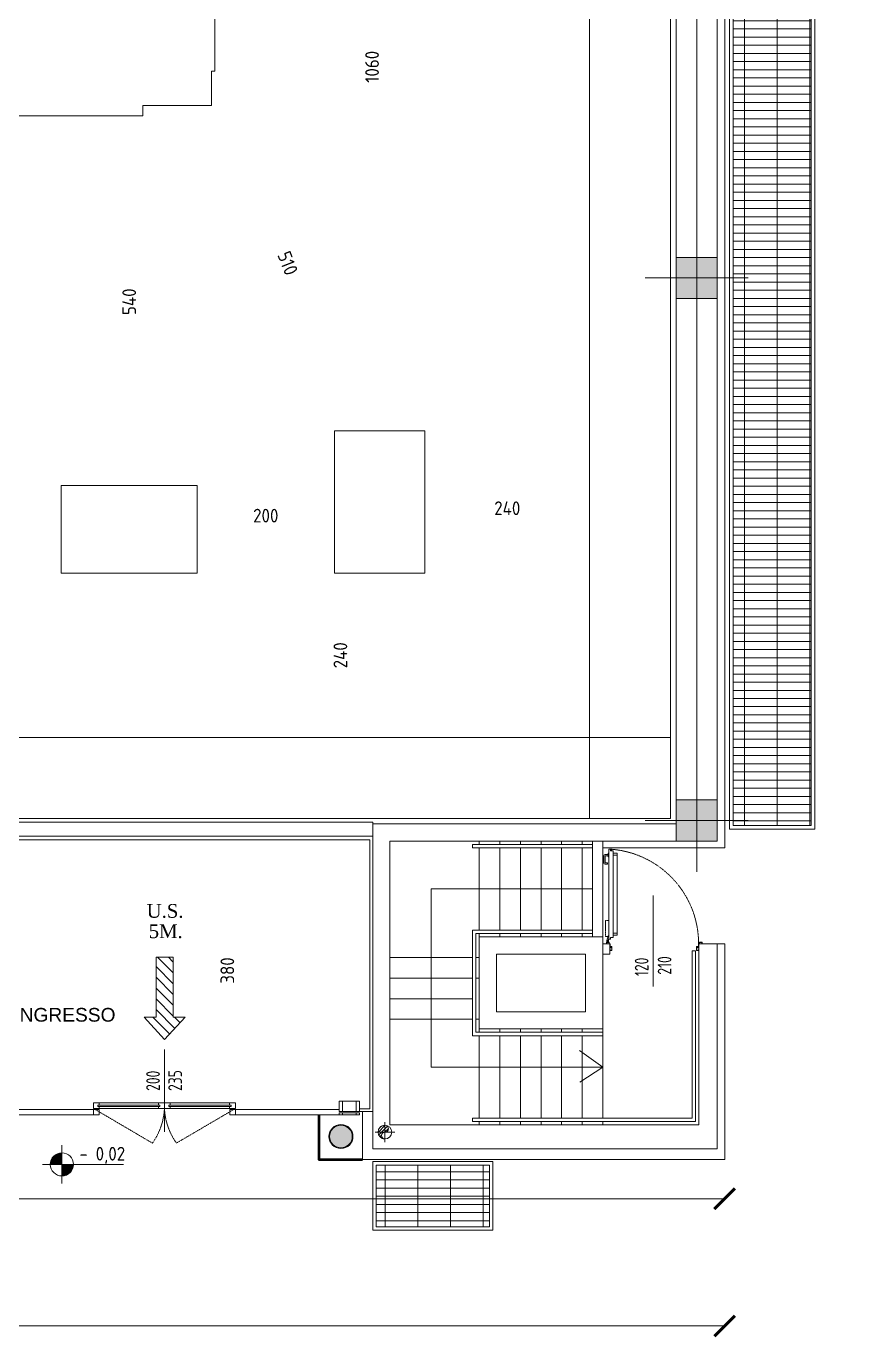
# Model space of a CAD drawing. Header units: millimetres. Extents: x 8265 to 78888, y 1905 to 34251.
# Drawn here: x 45078 to 46272, y 19102 to 21020 of the extents above; entities that cross this region are included whole.
import ezdxf
from ezdxf.enums import TextEntityAlignment as Align

# ---------------------------------------------------------------- set-up
doc = ezdxf.new("R2010")
doc.units = ezdxf.units.MM
doc.linetypes.add('HIDDEN4', pattern=[0.125, 0.025, -0.1])
doc.layers.get('Defpoints').update_dxf_attribs({"lineweight": 0})
for name, color, linetype, lineweight in [('410_STRUTTURE_001-AM_0', 7, 'Continuous', 0), ('420_MURATURE_001-AM_0', 4, 'Continuous', 0), ('430_TAVOLATI_001-AM_0', 3, 'Continuous', 0), ('437_RIVESTIMENTI_001-AM_0', 13, 'Continuous', 0), ('439_TESTI_SERRAMENTI_001-AM_0', 11, 'Continuous', 0), ('440_ALTRI_ELEMENTI_001-AM_0', 31, 'Continuous', 50), ('441_SERRAMENTI_001-AM_0', 1, 'Continuous', 0), ('443_GRIGLIE_AERAZIONE_001-AM_0', 6, 'Continuous', 0), ('445_QUOTE_ALTIMETRICHE_001-AM_0', 2, 'Continuous', 0), ('448_RAMPE_SCALE_ASCENS_001-AM_0', 216, 'Continuous', 0), ('461_SCHEMATICO_0', 11, 'Continuous', 0), ('464_LAY_OUT_TQ_001-AM_0', 2, 'Continuous', 0), ('471_TESTI_POLIGONI_001-AM_0', 221, 'Continuous', 0), ('480_CAMPITURE_SIMB_REI_001-AM_0', 30, 'Continuous', 0), ('495_IMPIANTI_001-AM_0', 6, 'Continuous', 0), ('AM_0', 7, 'Continuous', 50)]:
    doc.layers.add(name, color=color, linetype=linetype, lineweight=lineweight)
doc.styles.add('AREA', font='arial.ttf', dxfattribs={"height": 30})
doc.styles.add('ROMANTIC', font='romantic.ttf')
doc.styles.get("Standard").update_dxf_attribs({"font": 'isocp.shx'})
doc.dimstyles.new('quote al 100', dxfattribs={"dimscale": 100, "dimtxt": 0.2, "dimasz": 0.1, "dimexe": 0.1, "dimexo": 0.5, "dimgap": 0.1, "dimtad": 0, "dimdec": 0, "dimrnd": 0.5, "dimdsep": 46, "dimtxsty": 'Standard', "dimblk": 'ARCHTICK', "dimcen": 0.1, "dimse1": 1, "dimse2": 1, "dimclrd": 256, "dimclre": 256, "dimclrt": 256, "dimadec": 0, "dimazin": 2, "dimtp": 0.1, "dimtm": 0.1, "dimtfac": 0.71, "dimtdec": 0, "dimtmove": 1, "dimatfit": 1, "dimldrblk": 'DOT', "dimfxl": 1, "dimtzin": 0, "dimlwd": -1, "dimlwe": -1, "dimarcsym": 0})
doc.dimstyles.new('Quote Svl', dxfattribs={"dimscale": 100, "dimtxt": 0.2, "dimasz": 0.15, "dimexe": 0, "dimexo": 0.2, "dimgap": 0.1, "dimtad": 1, "dimdec": 0, "dimrnd": 5, "dimdsep": 46, "dimtxsty": 'Standard', "dimblk": 'ARCHTICK', "dimcen": 0.2, "dimse1": 1, "dimse2": 1, "dimsd1": 1, "dimsd2": 1, "dimclrd": 256, "dimclre": 256, "dimclrt": 256, "dimadec": 0, "dimazin": 2, "dimtp": 0.1, "dimtm": 0.1, "dimtfac": 0.71, "dimtdec": 0, "dimtmove": 0, "dimatfit": 3, "dimldrblk": 'ARCHTICK', "dimfxl": 0, "dimtzin": 0, "dimlwd": -1, "dimlwe": -1, "dimarcsym": 0})
doc.dimstyles.new('Quote Svl$0', dxfattribs={"dimscale": 100, "dimtxt": 0.2, "dimasz": 0.15, "dimexe": 0, "dimexo": 0.2, "dimgap": 0.1, "dimtad": 1, "dimdec": 0, "dimdsep": 46, "dimtxsty": 'Standard', "dimblk": 'ARCHTICK', "dimcen": 0.2, "dimse1": 1, "dimse2": 1, "dimsd1": 1, "dimsd2": 1, "dimclrd": 256, "dimclre": 256, "dimclrt": 256, "dimadec": 0, "dimazin": 2, "dimtp": 0.1, "dimtm": 0.1, "dimtfac": 0.71, "dimtdec": 0, "dimtmove": 0, "dimatfit": 3, "dimldrblk": 'ARCHTICK', "dimfxl": 1, "dimtzin": 0, "dimlwd": -1, "dimlwe": -1, "dimarcsym": 0})

# ---------------------------------------------------------------- blocks, each defined once
blk = doc.blocks.new('FRECCIA US ORIZZONTALE')
h = blk.add_hatch()
h.set_pattern_fill('ANSI31', color=256, scale=7, style=0)
h.set_pattern_definition([(45, (-5619.863, -3114.928), (-15.71545, 15.71545), [])])
h.paths.add_polyline_path([(0, 0), (-60, 65), (-25, 65), (-25, 240), (25, 240), (25, 65), (60, 65)])
blk.add_lwpolyline([(0, 0), (-60, 65), (-25, 65), (-25, 240), (25, 240), (25, 65), (60, 65)], close=True)
blk = doc.blocks.new('US')
at = {"rotation": 270}
blk.add_blockref('FRECCIA US ORIZZONTALE', (50, 0), dxfattribs=at)
blk = doc.blocks.new('PORTA-[REI-US]-SISTI-120')
for p, q in [((-1.8, 12.6), (-1.8, 143)), ((-1.5, 143.3), (0, 143.3)), ((0.3, 143), (0.3, 141.1)), ((0.6, 141), (3.1, 141)), ((0.6, 140.8), (0.6, 141)), ((0.6, 140.8), (4.2, 140.8)), ((1.1, 142.3), (1.4, 142.3)), ((1.1, 141), (1.1, 142.3)), ((2.6, 141), (1.4, 142.3)), ((1.4, 142.3), (1.4, 141)), ((3.1, 141), (3.1, 140.8)), ((4.5, 140.5), (4.5, 9.7)), ((-9.8, 122.8), (-9.8, 133.1)), ((-7.5, 135.4), (-2.9, 135.4)), ((-7.5, 132.6), (-7.5, 123.3)), ((-4, 120.5), (-7.5, 120.5)), ((-2.9, 133.1), (-7, 133.1)), ((-7, 122.8), (-4, 122.8)), ((-4, 122.8), (-4, 120.5)), ((-2.9, 131.6), (-2.9, 137)), ((-2.9, 137), (-1.8, 137)), ((-2.9, 135.4), (-2.9, 134.3)), ((-2.9, 134.3), (-2.9, 133.1)), ((-1.8, 131.6), (-2.9, 131.6)), ((-1.8, 137), (-1.8, 134.3)), ((-1.8, 134.3), (-1.8, 131.6)), ((4.5, 137), (4.5, 134.3)), ((4.5, 137), (10.5, 137)), ((4.5, 134.3), (4.5, 131.6)), ((4.5, 134), (10.5, 134)), ((10.5, 137), (10.5, 13.3)), ((-5.3, 0), (-5.3, 2.5)), ((-5.3, 2.5), (-1.3, 2.5)), ((-3.8, 0), (-5.3, 0)), ((-5, 2.2), (-5, 0.2)), ((-1.5, 2.2), (-5, 2.2)), ((-5, 0.2), (-3.8, 0.2)), ((-2.8, 12), (-4.8, 5)), ((-4.8, 5), (-4.3, 5.5)), ((-4.8, 3.5), (-4.8, 5)), ((-4.8, 2.5), (-4.8, 5)), ((-4.4, 4.2), (-2.8, 4.2)), ((-4.3, 5.5), (-2.8, 5.5)), ((-3.8, 0), (-3.8, 0.2)), ((-3.5, 5), (-3.5, 3.5)), ((-3.5, 4), (-3.5, 4.5)), ((-1.8, 12), (-2.8, 12)), ((-2.8, 5.5), (-2.3, 5)), ((-2.3, 5.5), (-2.3, 7)), ((-2.3, 5), (-2.3, 2.5)), ((-2.3, 2.5), (-2.3, 3.6)), ((-1.8, 13.3), (-1.8, 7.3)), ((-1.8, 7.5), (-1.8, 12)), ((-1.5, 7), (0, 7)), ((-1.5, 0), (-1.5, 2.2)), ((0, 0), (-1.5, 0)), ((-1.3, 2.5), (-1.3, 0.2)), ((-1.3, 0.2), (0.2, 0.2)), ((0, -5.8), (0, 0)), ((0.2, 0.2), (0.2, -5.7)), ((0.3, 7.3), (0.3, 9.1)), ((0.6, 9.4), (4.2, 9.4)), ((4.5, 16.3), (10.5, 16.3)), ((4.5, 13.3), (10.5, 13.3)), ((0, -8.6), (0.1, -8.6)), ((0, -8.6), (0, -9.7)), ((0.1, -9.7), (0.1, -8.6)), ((2.2, -6.1), (0.2, -6.1)), ((0.3, -5.8), (2.2, -5.8)), ((0.3, -9.8), (2.4, -9.8)), ((2.4, -10), (0.3, -10)), ((2, -3.9), (0.5, -3.9)), ((2.5, -9.7), (2.5, -5.8)), ((2.6, -4.4), (2.6, -9.7))]:
    blk.add_line(p, q)
at = {"ltscale": 20}
for p, q in [((65.1, -64.4), (65.1, 72.9)), ((137.7, 0), (138.9, 0)), ((131.2, -3.9), (133.5, -3.9)), ((133.8, -0.8), (133.8, -3.8)), ((133.8, -5.6), (133.8, -5.6))]:
    blk.add_line(p, q, dxfattribs=at)
at = {"linetype": 'ByBlock', "ltscale": 20}
blk.add_line((130.5, -4.4), (130.5, -9.7), dxfattribs=at)
at = {"linetype": 'HIDDEN4', "ltscale": 0.2}
blk.add_lwpolyline([(-1.8, 11.1), (-6.8, 11.1), (-6.8, 35.1), (-1.8, 35.1)], dxfattribs=at)
at = {"ltscale": 20}
blk.add_lwpolyline([(134.5, 0), (135.4, 0), (135.4, 2.2), (138.9, 2.2), (138.9, 0.2), (137.7, 0.2), (137.7, 0), (139.1, 0), (139.1, 2.5), (135.2, 2.5), (135.2, 0.2), (133.8, 0.2), (133.8, -5.7, -0.414214), (133.6, -5.8), (131, -5.8, -0.414214), (130.9, -5.7), (130.9, -4.1), (130.6, -4.1), (130.5, -4.1), (130.5, -9.7, 0.414214), (130.8, -10), (133.7, -10, 0.414214), (134, -9.7), (134, -8.6), (133.8, -8.6), (133.8, -9.7, -0.414214), (133.7, -9.8), (130.8, -9.8, -0.414214), (130.6, -9.7), (130.6, -5.8, 0.414214), (130.9, -6.1), (133.8, -6.1, 0.414214), (134, -5.8), (134, 0), (135.2, 0)], format="xyb", dxfattribs=at)
blk.add_lwpolyline([(2.2, -5.7), (2.2, -4.1), (2.6, -4.1), (2.6, -8.4)])
at = {"linetype": 'ByBlock', "ltscale": 20}
blk.add_lwpolyline([(130.5, -4.4), (130.5, -8.4)], dxfattribs=at)
for centre, radius, start, end in [((-1.5, 143), 0.3, 90, 180), ((0, 143), 0.3, 0, 90), ((0.6, 141.1), 0.3, 180, 270), ((4.2, 140.5), 0.3, 0, 90), ((-7.5, 133.1), 2.3, 90, 180), ((-7.5, 122.8), 2.3, 180, 270), ((-7, 132.6), 0.5, 90, 180), ((-7, 123.3), 0.5, 180, 270), ((-1.8, 7), 0.5, 90, 180), ((-1.5, 7.3), 0.3, 180, 270), ((0, 7.3), 0.3, 270, 0), ((0.6, 9.1), 0.3, 90, 180), ((4.2, 9.7), 0.3, 270, 0), ((0.2, -5.8), 0.25, 180, 270), ((0.3, -9.7), 0.3, 180, 270), ((0.3, -9.7), 0.15, 180, 270), ((0.3, -5.7), 0.1, 180, 270), ((0.5, -4.2), 0.25, 90, 180), ((2, -4.2), 0.25, 0, 90), ((2.2, -5.7), 0.1, 270, 0), ((2.2, -5.8), 0.25, 270, 0), ((2.4, -9.7), 0.3, 270, 0), ((2.4, -9.7), 0.15, 270, 0)]:
    blk.add_arc(centre, radius, start, end)
at = {"linetype": 'HIDDEN4'}
blk.add_arc((-9.6, 0.2), 143.4, 0, 86.1517, dxfattribs=at)
at = {"ltscale": 20}
for centre, start, end in [((131.2, -4.2), 90, 180), ((133.5, -4.2), 0, 90)]:
    blk.add_arc(centre, 0.25, start, end, dxfattribs=at)
blk = doc.blocks.new('_ArchTick')
at = {"layer": 'AM_0', "color": 0, "const_width": 0.15}
blk.add_lwpolyline([(-0.5, -0.5), (0.5, 0.5)], dxfattribs=at)
blk = doc.blocks.new('*D289')
at = {"layer": '464_LAY_OUT_TQ_001-AM_0', "transparency": 16777216}
for p, q in [((34671.3, 19124.8), (40330.9, 19124.8)), ((46095.6, 19124.8), (40498, 19124.8))]:
    blk.add_line(p, q, dxfattribs=at)
at = {"layer": 'Defpoints', "color": 0, "transparency": 16777216}
for p in [(34671.3, 19367.4, -17.9), (46095.6, 19367.4, -17.9), (34671.3, 19124.8)]:
    blk.add_point(p, dxfattribs=at)
at = {"layer": '464_LAY_OUT_TQ_001-AM_0', "transparency": 16777216, "xscale": 30, "yscale": 30, "zscale": 30, "rotation": 180}
blk.add_blockref('_ArchTick', (34671.3, 19124.8), dxfattribs=at)
at = {"layer": '464_LAY_OUT_TQ_001-AM_0', "transparency": 16777216, "xscale": 30, "yscale": 30, "zscale": 30}
blk.add_blockref('_ArchTick', (46095.6, 19124.8), dxfattribs=at)
at = {"layer": '464_LAY_OUT_TQ_001-AM_0', "transparency": 16777216, "insert": (40414.4, 19134.6), "char_height": 50, "attachment_point": 5}
blk.add_mtext('11425', dxfattribs=at)
blk = doc.blocks.new('_Dot')
at = {"color": 0, "linetype": 'ByBlock', "lineweight": -2}
blk.add_line((-0.5, 0), (-1, 0), dxfattribs=at)
at = {"color": 0, "linetype": 'ByBlock', "const_width": 0.5}
blk.add_lwpolyline([(-0.25, 0, 1), (0.25, 0, 1)], format="xyb", close=True, dxfattribs=at)
blk = doc.blocks.new('*D290')
at = {"layer": '464_LAY_OUT_TQ_001-AM_0', "transparency": 16777216}
for p, q in [((40106.6, 19310.2), (42330.2, 19310.2)), ((46095.6, 19310.2), (42478.9, 19310.2))]:
    blk.add_line(p, q, dxfattribs=at)
at = {"layer": 'Defpoints', "color": 0, "transparency": 16777216}
for p in [(40106.6, 19367.4, -17.9), (46095.6, 19367.4, -17.9), (40106.6, 19310.2)]:
    blk.add_point(p, dxfattribs=at)
at = {"layer": '464_LAY_OUT_TQ_001-AM_0', "transparency": 16777216, "xscale": 30, "yscale": 30, "zscale": 30, "rotation": 180}
blk.add_blockref('_ArchTick', (40106.6, 19310.2), dxfattribs=at)
at = {"layer": '464_LAY_OUT_TQ_001-AM_0', "transparency": 16777216, "xscale": 30, "yscale": 30, "zscale": 30}
blk.add_blockref('_ArchTick', (46095.6, 19310.2), dxfattribs=at)
at = {"layer": '464_LAY_OUT_TQ_001-AM_0', "transparency": 16777216, "insert": (42404.5, 19310.2), "char_height": 50, "attachment_point": 5}
blk.add_mtext('5989', dxfattribs=at)
blk = doc.blocks.new('*D291')
at = {"layer": '464_LAY_OUT_TQ_001-AM_0', "transparency": 16777216}
for p, q in [((46325.3, 27352.8), (46325.3, 23131.8)), ((46325.3, 19367.4), (46325.3, 22984.1))]:
    blk.add_line(p, q, dxfattribs=at)
at = {"layer": 'Defpoints', "color": 0, "transparency": 16777216}
for p in [(46098.3, 27352.8, -17.9), (46325.3, 27352.8), (46095.6, 19367.4, -17.9)]:
    blk.add_point(p, dxfattribs=at)
at = {"layer": '464_LAY_OUT_TQ_001-AM_0', "transparency": 16777216, "xscale": 30, "yscale": 30, "zscale": 30}
for p, rotation in [((46325.3, 27352.8), 90), ((46325.3, 19367.4), 270)]:
    blk.add_blockref('_ArchTick', p, dxfattribs=dict(at, rotation=rotation))
at = {"layer": '464_LAY_OUT_TQ_001-AM_0', "transparency": 16777216, "insert": (46325.3, 23058), "char_height": 50, "attachment_point": 5, "rotation": 90}
blk.add_mtext('7986', dxfattribs=at)
blk = doc.blocks.new('*D277')
at = {"layer": 'Defpoints', "color": 0, "transparency": 16777216}
for p in [(45378.5, 19833.7, 3.1), (45390.8, 19833.7), (45396.9, 19452.4, 3.1)]:
    blk.add_point(p, dxfattribs=at)
at = {"layer": '464_LAY_OUT_TQ_001-AM_0', "transparency": 16777216, "insert": (45370.8, 19643.1), "char_height": 20, "attachment_point": 5, "rotation": 90}
blk.add_mtext('380', dxfattribs=at)
blk = doc.blocks.new('QUOTA_ALT')
for points in [[(0, 0), (0, 22.5, 0.414214), (-22.5, 0)], [(22.5, 0), (0, 0), (0, -22.5, 0.414214)]]:
    blk.add_hatch(color=256).paths.add_polyline_path(points)
for p, q in [((0, 37.5), (0, -37.5)), ((-37.5, 0), (120, 0))]:
    blk.add_line(p, q)
blk.add_circle((0, 0), 22.5)
blk.add_attdef('QUOTA', text='', height=22.5).set_placement((120, 7.5), align=Align.RIGHT)
blk = doc.blocks.new('SUP-LOC')
at = {"style": 'AREA'}
blk.add_text('mq', height=20, dxfattribs=at).set_placement((7.7, -17.4))
for tag, p in [('NAME_LOC', (7.7, 22.3)), ('AREA_AREA', (62.9, -17.4))]:
    blk.add_attdef(tag, p, '', height=20, dxfattribs=at)
blk = doc.blocks.new('*D248')
at = {"layer": 'Defpoints', "color": 0, "transparency": 16777216}
for p in [(45658.8, 20296.4, 18.7), (45898.8, 20297.2), (45898.8, 20296.4, 18.7)]:
    blk.add_point(p, dxfattribs=at)
at = {"layer": '464_LAY_OUT_TQ_001-AM_0', "transparency": 16777216, "insert": (45778.8, 20317.2), "char_height": 20, "attachment_point": 5}
blk.add_mtext('240', dxfattribs=at)
blk = doc.blocks.new('*D252')
at = {"layer": 'Defpoints', "color": 0, "transparency": 16777216}
for p in [(45559.8, 20222.7, 18.7), (45555.6, 19982.7), (45559.8, 19982.7, 21.9)]:
    blk.add_point(p, dxfattribs=at)
at = {"layer": '464_LAY_OUT_TQ_001-AM_0', "transparency": 16777216, "insert": (45535.6, 20102.7), "char_height": 20, "attachment_point": 5, "rotation": 90}
blk.add_mtext('240', dxfattribs=at)
blk = doc.blocks.new('*D254')
at = {"layer": 'Defpoints', "color": 0, "transparency": 16777216}
for p in [(45145.8, 20889.4, -11.6), (45247.8, 20889.4), (45244.6, 20347.1)]:
    blk.add_point(p, dxfattribs=at)
at = {"layer": '464_LAY_OUT_TQ_001-AM_0', "transparency": 16777216, "insert": (45227.8, 20618.3), "char_height": 20, "attachment_point": 5, "rotation": 90}
blk.add_mtext('540', dxfattribs=at)
blk = doc.blocks.new('*D265')
at = {"layer": 'Defpoints', "color": 0, "transparency": 16777216}
for p in [(45625.8, 21491.6), (45601.7, 20430.1), (45625.8, 20430.1)]:
    blk.add_point(p, dxfattribs=at)
at = {"layer": '464_LAY_OUT_TQ_001-AM_0', "transparency": 16777216, "insert": (45581.7, 20960.9), "char_height": 20, "attachment_point": 5, "rotation": 90}
blk.add_mtext('1060', dxfattribs=at)
blk = doc.blocks.new('*D324')
at = {"layer": 'Defpoints', "color": 0, "transparency": 16777216}
for p in [(45347.8, 20904.4), (45532.8, 20430.1), (45532.8, 20430.1)]:
    blk.add_point(p, dxfattribs=at)
at = {"layer": '464_LAY_OUT_TQ_001-AM_0', "transparency": 16777216, "insert": (45458.9, 20674.5), "char_height": 20, "attachment_point": 5, "rotation": 291.3144}
blk.add_mtext('510', dxfattribs=at)
blk = doc.blocks.new('*D221')
at = {"layer": 'Defpoints', "color": 0, "transparency": 16777216}
for p in [(45326.8, 20286.4), (45526.8, 20286.4), (45526.8, 20286.4)]:
    blk.add_point(p, dxfattribs=at)
at = {"layer": '464_LAY_OUT_TQ_001-AM_0', "transparency": 16777216, "insert": (45426.8, 20306.4), "char_height": 20, "attachment_point": 5}
blk.add_mtext('200', dxfattribs=at)

msp = doc.modelspace()

# ---------------------------------------------------------------- hatches: boundary and pattern name
at = {"layer": '410_STRUTTURE_001-AM_0'}
for points in [[(46024.8, 20623), (46024.8, 20683), (46084.8, 20683), (46084.8, 20623)], [(46024.8, 19831.9), (46024.8, 19891.9), (46084.8, 19891.9), (46084.8, 19831.9)]]:
    msp.add_hatch(color=256, dxfattribs=at).paths.add_polyline_path(points)
h = msp.add_hatch(color=256, dxfattribs=at)
edge = h.paths.add_edge_path()
edge.add_arc((45536.4, 19401), 16.5, 0, 360)
at = {"layer": '443_GRIGLIE_AERAZIONE_001-AM_0'}
h = msp.add_hatch(dxfattribs=at)
h.set_pattern_fill('GRATE', color=253, scale=15, style=0)
h.set_pattern_definition([(0, (35456.368, 18313.302), (0, 11.90625), []), (90, (35456.37, 18313.3), (-47.625, 3e-15), [])])
h.paths.add_polyline_path([(46221.8, 22498.5), (46107.8, 22498.5), (46107.8, 19854.3), (46221.8, 19854.3)])
at = {"layer": '443_GRIGLIE_AERAZIONE_001-AM_0', "ltscale": 0.01}
h = msp.add_hatch(dxfattribs=at)
h.set_pattern_fill('GRATE', color=253, scale=15, style=0)
h.set_pattern_definition([(0, (35456.603, 18313.833), (0, 11.90625), []), (90, (35456.603, 18313.833), (-47.625, 3e-15), [])])
h.paths.add_polyline_path([(45752.9, 19359.4), (45587.9, 19359.4), (45587.9, 19269.4), (45752.9, 19269.4)])
at = {"layer": '495_IMPIANTI_001-AM_0'}
h = msp.add_hatch(dxfattribs=at)
h.set_pattern_fill('ANSI31', color=256, style=0)
h.set_pattern_definition([(45, (40444.8005, 18320.2467), (-2.245064, 2.245064), [])])
h.paths.add_polyline_path([(45600.5, 19417.4, 0.414214), (45590.5, 19407.4), (45600.5, 19407.4)])
h.paths.add_polyline_path([(45600.5, 19417.4), (45600.5, 19407.4, 1)])
h.paths.add_polyline_path([(45600.5, 19407.4), (45590.5, 19407.4, 0.414214), (45600.5, 19397.4, -1)])

# ---------------------------------------------------------------- linework, layer by layer
at = {"layer": '410_STRUTTURE_001-AM_0'}
for p, q in [((46054.9, 20578), (46054.9, 20728)), ((45979.8, 20653), (46130, 20653)), ((46054.9, 19786.9), (46054.9, 19936.9)), ((45979.8, 19861.9), (46130, 19861.9))]:
    msp.add_line(p, q, dxfattribs=at)
for points in [[(46024.8, 20623), (46024.8, 20683), (46084.8, 20683), (46084.8, 20623)], [(46024.8, 19831.9), (46024.8, 19891.9), (46084.8, 19891.9), (46084.8, 19831.9)]]:
    msp.add_lwpolyline(points, close=True, dxfattribs=at)
msp.add_circle((45536.4, 19401, 3.1), 16.5, dxfattribs=at)
at = {"layer": '420_MURATURE_001-AM_0'}
for p, q in [((46054.8, 20682.8), (46054.8, 21722.9)), ((46084.8, 21722.9), (46084.8, 20682.8)), ((46054.8, 20622.8), (46054.8, 19891.8)), ((46084.8, 19891.8), (46084.8, 20622.8)), ((45582.6, 19856.8), (45582.6, 19382.9)), ((45582.6, 19856.8), (46024.6, 19856.8)), ((46024.8, 19856.8), (46024.8, 19831.9)), ((45607.6, 19831.9), (45607.6, 19417.9)), ((45607.6, 19831.9), (46024.6, 19831.9)), ((46057.8, 19417.9), (46057.8, 19682)), ((46084.8, 19682), (46057.8, 19682)), ((46084.8, 19682), (46084.8, 19382.9)), ((45607.6, 19417.9), (46057.8, 19417.9)), ((45582.6, 19382.9), (46084.8, 19382.9)), ((46084.8, 19382.9), (45582.9, 19382.9))]:
    msp.add_line(p, q, dxfattribs=at)
for points in [[(45738, 19692), (45918, 19692), (45918, 19558), (45738, 19558)], [(45918, 19558), (45918, 19692), (45738, 19692), (45738, 19558)], [(45763, 19667), (45893, 19667), (45893, 19583), (45763, 19583)]]:
    msp.add_lwpolyline(points, close=True, dxfattribs=at)
at = {"layer": '430_TAVOLATI_001-AM_0', "linetype": 'Continuous'}
for p, q in [((46095.8, 22929.5), (46095.6, 19821.8)), ((45582.6, 19859.2), (44815.1, 19859.2)), ((45582.6, 19859.2), (45582.6, 19856.8)), ((44815.1, 19839.2), (45582.6, 19839.2)), ((45903, 19831.9), (45903, 19692)), ((45918, 19692), (45918, 19831.9)), ((45928, 19682), (45918, 19682)), ((45928, 19667), (45928, 19682)), ((46095.6, 19682), (46084.8, 19682)), ((46095.6, 19682), (46095.6, 19367.4)), ((45918, 19667), (45928, 19667)), ((45563.6, 19437.5), (45582.6, 19437.5)), ((45563.7, 19441.5), (45578.6, 19441.5)), ((45567.9, 19437.5), (45567.9, 19367.4)), ((46095.6, 19367.4), (45567.9, 19367.4))]:
    msp.add_line(p, q, dxfattribs=at)
msp.add_lwpolyline([(46095.6, 19821.8), (45918, 19821.8), (45918, 19821.8)], dxfattribs=at)
at = {"layer": '437_RIVESTIMENTI_001-AM_0'}
for p, q in [((46016.8, 19864.7), (46016.8, 22900.9)), ((46024.8, 19856.8), (46024.8, 22900.9)), ((46016.8, 19864.7), (44809.6, 19864.7)), ((45578.6, 19833.7), (44809.6, 19833.7)), ((45578.6, 19833.7), (45578.6, 19441.5))]:
    msp.add_line(p, q, dxfattribs=at)
msp.add_circle((45536.4, 19401, 3.1), 17.5, dxfattribs=at)
at = {"layer": '440_ALTRI_ELEMENTI_001-AM_0'}
msp.add_lwpolyline([(45504.1, 19432.4), (45504.1, 19367.4), (45567.9, 19367.4)], dxfattribs=at)
at = {"layer": '441_SERRAMENTI_001-AM_0'}
for p, q in [((45279.1, 19407.9), (45279.1, 19527.8)), ((45175.6, 19442), (45175.6, 19450.1)), ((45184.1, 19450.1), (45175.6, 19450.1)), ((45374.1, 19450.1), (45180.5, 19450.1)), ((45184.1, 19446.9), (45184.1, 19450.1)), ((45270.4, 19450.1), (45273.1, 19450.1)), ((45270.4, 19446.9), (45270.4, 19450.1)), ((45279.1, 19450.1), (45279.1, 19442)), ((45287.7, 19450.1), (45285, 19450.1)), ((45287.7, 19446.9), (45287.7, 19450.1)), ((45374.1, 19450.1), (45382.8, 19450.1)), ((45374.1, 19446.9), (45374.1, 19450.1)), ((45382.8, 19442), (45382.8, 19450.1)), ((45538.6, 19452.4), (45558.6, 19452.4)), ((45024.6, 19440.5), (45184, 19440.5)), ((45024.6, 19432.4), (45184, 19432.4)), ((45382.8, 19442), (45175.6, 19442)), ((45175.6, 19440.5), (45175.6, 19432.4)), ((45272.4, 19446.9), (45182.1, 19446.9)), ((45182.1, 19446.9), (45182.1, 19444.9)), ((45272.4, 19444.9), (45182.1, 19444.9)), ((45184, 19440.5), (45184, 19432.4)), ((45184.1, 19442), (45184.1, 19444.9)), ((45270.4, 19442), (45270.4, 19444.9)), ((45270.5, 19442), (45273.2, 19442)), ((45272.4, 19446.9), (45272.4, 19444.9)), ((45287.8, 19442), (45285.1, 19442)), ((45285.7, 19446.9), (45285.7, 19444.9)), ((45376.2, 19446.9), (45285.7, 19446.9)), ((45376.2, 19444.9), (45285.7, 19444.9)), ((45287.7, 19442), (45287.7, 19444.9)), ((45374.1, 19442), (45374.1, 19444.9)), ((45374.2, 19440.5), (45374.2, 19432.4)), ((45533.6, 19440.5), (45374.2, 19440.5)), ((45533.6, 19432.4), (45374.2, 19432.4)), ((45376.2, 19446.9), (45376.2, 19444.9)), ((45382.7, 19440.5), (45382.7, 19432.4)), ((45538.6, 19437.5), (45558.6, 19437.5)), ((45538.6, 19435.5), (45558.6, 19435.5)), ((45538.6, 19432.4), (45558.6, 19432.4))]:
    msp.add_line(p, q, dxfattribs=at)
at = {"layer": '441_SERRAMENTI_001-AM_0', "linetype": 'HIDDEN4'}
for p, q in [((45175.6, 19442), (45261.6, 19391.4)), ((45382.8, 19442), (45296.6, 19391.4))]:
    msp.add_line(p, q, dxfattribs=at)
at = {"layer": '441_SERRAMENTI_001-AM_0'}
for points in [[(45533.6, 19437.5), (45533.6, 19452.4), (45538.6, 19452.4), (45538.6, 19437.5)], [(45558.6, 19437.5), (45558.6, 19452.4), (45563.6, 19452.4), (45563.6, 19437.5)], [(45533.6, 19435.5), (45533.6, 19432.4), (45538.6, 19432.4), (45538.6, 19435.5)], [(45558.6, 19435.5), (45558.6, 19432.4), (45563.6, 19432.4), (45563.6, 19435.5)]]:
    msp.add_lwpolyline(points, close=True, dxfattribs=at)
at = {"layer": '441_SERRAMENTI_001-AM_0', "linetype": 'HIDDEN4'}
for centre, start, end in [((45184.5, 19446.3, -17.9), 324.5401, 0), ((45373.8, 19446.3, -17.9), 180, 215.4599)]:
    msp.add_arc(centre, 94.7, start, end, dxfattribs=at)
at = {"layer": '443_GRIGLIE_AERAZIONE_001-AM_0', "ltscale": 0.01}
for points in [[(46102.8, 19849.3), (46102.8, 22503.5), (46226.8, 22503.5), (46226.8, 19849.3)], [(45582.9, 19264.4), (45582.9, 19364.4), (45757.9, 19364.4), (45757.9, 19264.4)], [(45587.9, 19269.4), (45587.9, 19359.4), (45752.9, 19359.4), (45752.9, 19269.4)]]:
    msp.add_lwpolyline(points, close=True, dxfattribs=at)
at = {"layer": '443_GRIGLIE_AERAZIONE_001-AM_0'}
msp.add_lwpolyline([(46107.8, 19854.3), (46107.8, 22498.5), (46221.8, 22498.5), (46221.8, 19854.3)], close=True, dxfattribs=at)
at = {"layer": '448_RAMPE_SCALE_ASCENS_001-AM_0', "ltscale": 0.2}
for p, q in [((45728, 19822), (45728, 19827)), ((45902.8, 19827), (45728, 19827)), ((45902.8, 19822), (45728, 19822)), ((45738, 19832), (45738, 19827)), ((45738, 19822), (45738, 19702)), ((45768, 19832), (45768, 19827)), ((45768, 19822), (45768, 19702)), ((45798, 19832), (45798, 19827)), ((45798, 19822), (45798, 19702)), ((45828, 19832), (45828, 19827)), ((45828, 19822), (45828, 19702)), ((45858, 19832), (45858, 19827)), ((45858, 19822), (45858, 19702)), ((45888, 19832), (45888, 19827)), ((45888, 19822), (45888, 19702)), ((45728, 19548), (45728, 19702)), ((45902.8, 19702), (45728, 19702)), ((45733, 19553), (45733, 19697)), ((45902.8, 19697), (45733, 19697)), ((45738, 19697), (45738, 19692)), ((45768, 19697), (45768, 19692)), ((45798, 19697), (45798, 19692)), ((45828, 19697), (45828, 19692)), ((45858, 19697), (45858, 19692)), ((45888, 19697), (45888, 19692)), ((45608, 19662), (45728, 19662)), ((45733, 19662), (45738, 19662)), ((46048, 19428), (46048, 19672)), ((46053, 19672), (46048, 19672)), ((46053, 19423), (46053, 19672)), ((45608, 19632), (45728, 19632)), ((45733, 19632), (45738, 19632)), ((45608, 19602), (45728, 19602)), ((45608, 19572), (45728, 19572)), ((45733, 19572), (45738, 19572)), ((45918, 19548), (45728, 19548)), ((45918, 19553), (45733, 19553)), ((45738, 19553), (45738, 19558)), ((45738, 19428), (45738, 19548)), ((45768, 19553), (45768, 19558)), ((45768, 19428), (45768, 19548)), ((45798, 19553), (45798, 19558)), ((45798, 19428), (45798, 19548)), ((45828, 19553), (45828, 19558)), ((45828, 19428), (45828, 19548)), ((45858, 19553), (45858, 19557.5)), ((45858, 19428), (45858, 19548)), ((45888, 19553), (45888, 19558)), ((45888, 19428), (45888, 19548)), ((45918, 19428), (45918, 19558)), ((46048, 19428), (45728, 19428)), ((45728, 19423), (45728, 19428)), ((46053, 19423), (45728, 19423)), ((45738, 19418), (45738, 19423)), ((45768, 19418), (45768, 19423)), ((45798, 19418), (45798, 19423)), ((45828, 19418), (45828, 19423)), ((45858, 19418), (45858, 19423)), ((45888, 19418), (45888, 19423)), ((45918, 19418), (45918, 19423))]:
    msp.add_line(p, q, dxfattribs=at)
msp.add_lwpolyline([(45918, 19502), (45918, 19502), (45667.9, 19502), (45667.9, 19762), (45902.8, 19762)], dxfattribs=at)
at = {"layer": '448_RAMPE_SCALE_ASCENS_001-AM_0'}
msp.add_lwpolyline([(45884.6, 19480.4), (45918, 19502), (45884.1, 19526.3)], dxfattribs=at)
at = {"layer": '461_SCHEMATICO_0'}
for points in [[(46016.8, 19982.7), (45898.8, 19982.7), (45898.8, 22863.7), (46016.8, 22863.7)], [(45658.8, 20222.7), (45526.8, 20222.7), (45526.8, 20430.1), (45658.8, 20430.1)], [(45128.8, 20350.1), (45326.8, 20350.1), (45326.8, 20222.7), (45128.8, 20222.7)], [(44892.8, 19982.7), (45898.8, 19982.7), (45898.8, 19864.7), (44892.8, 19864.7)]]:
    msp.add_lwpolyline(points, close=True, dxfattribs=at)
msp.add_lwpolyline([(44731.8, 20889.4), (45247.8, 20889.4), (45247.8, 20904.4), (45347.8, 20904.4), (45347.8, 20954.4), (45352.8, 20954.4), (45352.8, 22294.4), (45337.8, 22294.4), (45337.8, 22344.4), (45287.8, 22344.4), (45287.8, 22294.4), (45231.8, 22294.4), (45231.8, 22334.4), (45181.8, 22334.4), (45181.8, 21060.4), (44661.8, 21060.4), (44661.8, 20988.4), (44731.8, 20988.4), (44731.8, 20889.4)], dxfattribs=at)
at = {"layer": '495_IMPIANTI_001-AM_0'}
for p, q in [((45600.5, 19422), (45600.5, 19392.8)), ((45586, 19407.4), (45615.1, 19407.4))]:
    msp.add_line(p, q, dxfattribs=at)
msp.add_circle((45600.5, 19407.4, 3.1), 10, dxfattribs=at)
for centre, start, end in [((45600.5, 19412.4, 3.1), 270, 90), ((45600.5, 19402.4, 3.1), 90, 270)]:
    msp.add_arc(centre, 5, start, end, dxfattribs=at)

# ---------------------------------------------------------------- block references
at = {"layer": '441_SERRAMENTI_001-AM_0', "linetype": 'Continuous', "xscale": 0.9633163277628839, "yscale": 0.9633163277628839, "zscale": 0.9633163277628839, "rotation": 359.9998953369094}
msp.add_blockref('PORTA-[REI-US]-SISTI-120', (45928.7, 19682), dxfattribs=at)
at = {"layer": '445_QUOTE_ALTIMETRICHE_001-AM_0'}
ref = msp.add_blockref('QUOTA_ALT', (45129.7, 19360.4), dxfattribs=dict(at, xscale=0.75, yscale=0.75, zscale=0.75))
ref.add_attrib('QUOTA', ' - 0,02', dxfattribs={"layer": '0', "height": 20}).set_placement((45221.9, 19365.9), align=Align.RIGHT)
at = {"layer": '471_TESTI_POLIGONI_001-AM_0'}
msp.add_blockref('SUP-LOC', (44912.9, 19546.2), dxfattribs=at).add_auto_attribs({'NAME_LOC': 'BUSSOLA INGRESSO', 'AREA_AREA': '29'})
at = {"layer": '480_CAMPITURE_SIMB_REI_001-AM_0', "xscale": -0.5, "yscale": 0.5, "zscale": 0.5, "rotation": 270}
msp.add_blockref('US', (45279.4, 19517.3), dxfattribs=at)

# ---------------------------------------------------------------- texts
at = {"layer": '439_TESTI_SERRAMENTI_001-AM_0', "linetype": 'Continuous', "width": 0.8}
for s, rotation, p in [('210', 89.9997, (46018, 19637, -14.9)), ('120', 89.9997, (45984.6, 19635, -14.9)), ('200', 90.0003, (45272.5, 19467.5, -17.9)), ('235', 90.0003, (45304.7, 19467.4, -17.9))]:
    msp.add_text(s, height=20, rotation=rotation, dxfattribs=at).set_placement(p)
at = {"layer": '480_CAMPITURE_SIMB_REI_001-AM_0', "linetype": 'Continuous', "style": 'ROMANTIC'}
for s, p in [('U.S.', (45280.1, 19730)), ('5M.', (45281, 19700.3))]:
    msp.add_text(s, height=20, dxfattribs=at).set_placement(p, align=Align.MIDDLE_CENTER)

# ---------------------------------------------------------------- dimensions: what is measured, and where the dimension line sits
at = {"layer": '464_LAY_OUT_TQ_001-AM_0'}
for base, p1, p2, dimstyle, override, picture, middle in [((46325.3, 27352.8), (46095.6, 19367.4, -17.9), (46098.3, 27352.8, -17.9), 'quote al 100', {"dimtxt": 0.5, "dimasz": 0.3}, '*D291', (46325.3, 23058)), ((45390.8, 19833.7), (45396.9, 19452.4, 3.1), (45378.5, 19833.7, 3.1), 'Quote Svl', {"dimtix": 1}, '*D277', (45390.8, 19643.1))]:
    dim = msp.add_linear_dim(base=base, p1=p1, p2=p2, angle=90, dimstyle=dimstyle, override=override, dxfattribs=at)
    dim.commit()
    dim.dimension.update_dxf_attribs({"geometry": picture, "text_midpoint": middle, "dimtype": 160})
for base, p1, p2, picture, middle in [((45601.6625, 20430.1322), (45625.7724, 21491.5689), (45625.7724, 20430.1322), '*D265', (45581.6625, 20960.8506)), ((45247.8, 20889.4), (45244.6, 20347.1), (45145.8, 20889.4, -11.6), '*D254', (45227.8, 20618.3)), ((45555.6, 19982.7), (45559.8, 20222.7, 18.7), (45559.8, 19982.7, 21.9), '*D252', (45535.6, 20102.7))]:
    dim = msp.add_linear_dim(base=base, p1=p1, p2=p2, angle=90, dimstyle='Quote Svl$0', override={"dimrnd": 5, "dimtix": 1, "dimfxl": 0}, dxfattribs=at)
    dim.commit()
    dim.dimension.update_dxf_attribs({"geometry": picture, "text_midpoint": middle})
dim = msp.add_aligned_dim(p1=(45347.8, 20904.4), p2=(45532.8, 20430.1), distance=0, dimstyle='Quote Svl$0', override={"dimrnd": 5, "dimtix": 1, "dimfxl": 0}, dxfattribs=at)
dim.commit()
dim.dimension.update_dxf_attribs({"geometry": '*D324', "text_midpoint": (45458.9, 20674.5)})
for base, p1, p2, picture, middle in [((45526.8, 20286.4), (45326.8, 20286.4), (45526.8, 20286.4), '*D221', (45426.8, 20306.4)), ((45898.8, 20297.2), (45658.8, 20296.4, 18.7), (45898.8, 20296.4, 18.7), '*D248', (45778.8, 20317.2))]:
    dim = msp.add_linear_dim(base=base, p1=p1, p2=p2, dimstyle='Quote Svl$0', override={"dimrnd": 5, "dimtix": 1, "dimfxl": 0}, dxfattribs=at)
    dim.commit()
    dim.dimension.update_dxf_attribs({"geometry": picture, "text_midpoint": middle})
for base, p2, picture, middle in [((34671.3, 19124.8), (34671.3, 19367.4, -17.9), '*D289', (40414.4, 19134.6)), ((40106.6, 19310.2), (40106.6, 19367.4, -17.9), '*D290', (42404.5, 19310.2))]:
    dim = msp.add_linear_dim(base=base, p1=(46095.6, 19367.4, -17.9), p2=p2, dimstyle='quote al 100', override={"dimtxt": 0.5, "dimasz": 0.3}, dxfattribs=at)
    dim.commit()
    dim.dimension.update_dxf_attribs({"geometry": picture, "text_midpoint": middle, "dimtype": 160})

doc.saveas('drawing.dxf')
